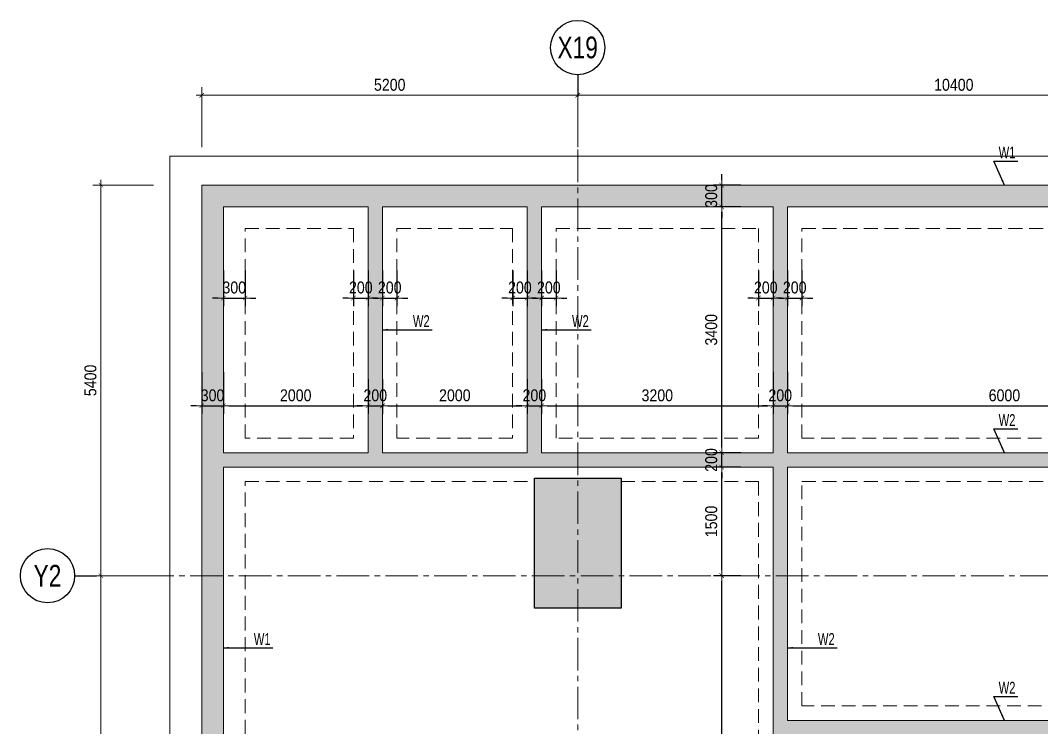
# Model space of a CAD drawing. Extents: x 512210 to 544733856, y -92216 to 2317910607.
# Drawn here: x 522230 to 536351, y -5219 to 4558 of the extents above; entities that cross this region are included whole.
import ezdxf
from ezdxf.enums import TextEntityAlignment as Align

# ---------------------------------------------------------------- set-up
doc = ezdxf.new("R2010")
doc.units = 0
doc.header["$LTSCALE"] = 300
doc.header["$MEASUREMENT"] = 0
doc.linetypes.add('CENTER2', pattern=[1.125, 0.75, -0.125, 0.125, -0.125])
doc.linetypes.add('HIDDEN2', pattern=[4.7625, 3.175, -1.5875])
doc.layers.get('0').update_dxf_attribs({"linetype": 'CONTINUOUS'})
doc.layers.get('DEFPOINTS').update_dxf_attribs({"linetype": 'CONTINUOUS'})
for name, color, linetype, lineweight in [('00-TT.Dim', 8, 'CONTINUOUS', 13), ('NDC_S_AXIS', 5, 'CENTER2', 15), ('NDC_S_BEAM', 3, 'HIDDEN2', 20), ('NDC_S_DIM', 1, 'CONTINUOUS', 15), ('NDC_S_HATCH COLUMN AND WALL', 251, 'CONTINUOUS', 13), ('NDC_S_HATCH MATERIAL', 8, 'CONTINUOUS', 13), ('NDC_S_HIDDEN', 8, 'HIDDEN2', 20), ('NDC_S_SLAB', 2, 'CONTINUOUS', 18)]:
    doc.layers.add(name, color=color, linetype=linetype, lineweight=lineweight)
doc.layers.add('A-SYM', color=7, linetype='CONTINUOUS')
doc.layers.add('NDC_S-COLUMN', color=4, linetype='CONTINUOUS')
doc.styles.add('02. TT-ArialS', font='3t-unicode.shx', dxfattribs={"width": 0.7})
doc.styles.add('Heerim', font='', dxfattribs={"width": 0.8})
doc.styles.add('NDC_ARIAL', font='arial.ttf', dxfattribs={"width": 0.85})
doc.styles.get('Heerim').set_extended_font_data('Dotum')
doc.dimstyles.new('NDC_1-75', dxfattribs={"dimscale": 75, "dimtxt": 2.2, "dimasz": 1, "dimexe": 1.5, "dimexo": 0, "dimgap": 0.8, "dimtad": 1, "dimdec": 0, "dimdsep": 46, "dimtxsty": 'NDC_ARIAL', "dimblk": 'DIMMARK', "dimcen": 49999.938995, "dimdle": 1.5, "dimclrd": 1, "dimclre": 1, "dimclrt": 3, "dimadec": 0, "dimazin": 0, "dimtfac": 1, "dimtdec": 0, "dimtix": 1, "dimtmove": 1, "dimatfit": 3, "dimfxl": 1, "dimarcsym": 0})
pattern_1 = [(50, (-476697.46, 22090.1), (358.63009, -31.37607), [37.5, -412.5]), (355, (-476697.46, 22090.1), (-69.37567, 376.09607), [30, -330]), (100.4514, (-476667.57, 22087.48), (289.2547, 344.71977), [31.8701, -350.57106]), (46.1842, (-476697.46, 22190.1), (533.62052, -82.7595), [56.25, -618.75]), (96.6356, (-476653, 22183.2), (467.33135, 487.05894), [47.80514, -525.8565]), (351.1842, (-476697.46, 22190.1), (467.331, 487.0593), [45, -495]), (21, (-476647.46, 22165.1), (298.45353, -201.30945), [37.5, -412.5]), (326, (-476647.46, 22165.1), (121.65767, 362.57502), [30, -330]), (71.4514, (-476622.6, 22148.3), (420.11131, 161.26525), [31.8701, -350.57106]), (37.5, (-476697.46, 22090.09), (6.079928, 166.446927), [0, -326, 0, -335, 0, -331.25]), (7.5, (-476697.46, 22090.09), (131.53477, 197.205856), [0, -191, 0, -318.5, 0, -126.25]), (327.5, (-476808.96, 22090.09), (266.911218, -11.277436), [0, -125, 0, -390, 0, -517.5]), (317.5, (-476858.96, 22090.1), (291.59308, 50.05249), [0, -162.5, 0, -259, 0, -367.5]), (45, (-476697.46, 22090.1), (-150.26019, 150.26019), []), (45, (-476697.46, 22151.34), (-150.26019, 150.26019), [])]

# ---------------------------------------------------------------- blocks, each defined once
blk = doc.blocks.new('*U1')
for q in [(0, 0), (0, 2)]:
    blk.add_line((0, 4), q)
blk.add_circle((0, 9), 5)
at = {"style": 'Heerim', "width": 0.8}
blk.add_attdef('NO', text='', height=4, dxfattribs=at).set_placement((-0.01, 9.02), align=Align.MIDDLE_CENTER)
blk = doc.blocks.new('DIMMARK')
at = {"layer": 'NDC_S_DIM', "color": 1}
blk.add_line((-1.5, 0), (1, 0), dxfattribs=at)
at = {"layer": 'NDC_S_DIM', "color": 2, "const_width": 0.1}
blk.add_lwpolyline([(-0.42, -0.42), (0.42, 0.42)], dxfattribs=at)
blk = doc.blocks.new('*D502')
at = {"layer": 'DEFPOINTS', "color": 0, "transparency": 16777216}
for p in [(15600, 15142), (5200, 14424), (15600, 14424)]:
    blk.add_point(p, dxfattribs=at)
at = {"layer": 'NDC_S_DIM', "color": 1, "lineweight": -2, "transparency": 16777216}
for p, q in [((5200, 14424), (5200, 15254)), ((15600, 14424), (15600, 15254)), ((5275, 15142), (15525, 15142))]:
    blk.add_line(p, q, dxfattribs=at)
at = {"layer": 'NDC_S_DIM', "color": 1, "lineweight": -2, "transparency": 16777216, "xscale": 75, "yscale": 75, "zscale": 75, "rotation": 180}
blk.add_blockref('DIMMARK', (5200, 15142), dxfattribs=at)
at = {"layer": 'NDC_S_DIM', "color": 1, "lineweight": -2, "transparency": 16777216, "xscale": 75, "yscale": 75, "zscale": 75}
blk.add_blockref('DIMMARK', (15600, 15142), dxfattribs=at)
at = {"layer": 'NDC_S_DIM', "color": 3, "transparency": 16777216, "insert": (10400, 15286), "char_height": 165, "attachment_point": 5, "style": 'NDC_ARIAL'}
blk.add_mtext('10400', dxfattribs=at)
blk = doc.blocks.new('*D503')
at = {"layer": 'DEFPOINTS', "color": 0, "transparency": 16777216}
for p in [(-1394, 13900), (-667, 13900), (-667, 8500)]:
    blk.add_point(p, dxfattribs=at)
at = {"layer": 'NDC_S_DIM', "color": 1, "lineweight": -2, "transparency": 16777216}
for p, q in [((-667, 13900), (-1507, 13900)), ((-1394, 8575), (-1394, 13825)), ((-667, 8500), (-1507, 8500))]:
    blk.add_line(p, q, dxfattribs=at)
at = {"layer": 'NDC_S_DIM', "color": 1, "lineweight": -2, "transparency": 16777216, "xscale": 75, "yscale": 75, "zscale": 75}
for p, rotation in [((-1394, 13900), 90), ((-1394, 8500), 270)]:
    blk.add_blockref('DIMMARK', p, dxfattribs=dict(at, rotation=rotation))
at = {"layer": 'NDC_S_DIM', "color": 3, "transparency": 16777216, "insert": (-1538, 11200), "char_height": 165, "attachment_point": 5, "rotation": 90, "style": 'NDC_ARIAL'}
blk.add_mtext('5400', dxfattribs=at)
blk = doc.blocks.new('*D504')
at = {"layer": 'DEFPOINTS', "color": 0, "transparency": 16777216}
for p in [(5200, 15142), (0, 14424), (5200, 14424)]:
    blk.add_point(p, dxfattribs=at)
at = {"layer": 'NDC_S_DIM', "color": 1, "lineweight": -2, "transparency": 16777216}
for p, q in [((0, 14424), (0, 15254)), ((5200, 14424), (5200, 15254)), ((75, 15142), (5125, 15142))]:
    blk.add_line(p, q, dxfattribs=at)
at = {"layer": 'NDC_S_DIM', "color": 1, "lineweight": -2, "transparency": 16777216, "xscale": 75, "yscale": 75, "zscale": 75, "rotation": 180}
blk.add_blockref('DIMMARK', (0, 15142), dxfattribs=at)
at = {"layer": 'NDC_S_DIM', "color": 1, "lineweight": -2, "transparency": 16777216, "xscale": 75, "yscale": 75, "zscale": 75}
blk.add_blockref('DIMMARK', (5200, 15142), dxfattribs=at)
at = {"layer": 'NDC_S_DIM', "color": 3, "transparency": 16777216, "insert": (2600, 15286), "char_height": 165, "attachment_point": 5, "style": 'NDC_ARIAL'}
blk.add_mtext('5200', dxfattribs=at)
blk = doc.blocks.new('*D506')
at = {"layer": 'DEFPOINTS', "color": 0, "transparency": 16777216}
for p in [(-1394, 8500), (-667, 8500), (-667, -400)]:
    blk.add_point(p, dxfattribs=at)
at = {"layer": 'NDC_S_DIM', "color": 1, "lineweight": -2, "transparency": 16777216}
for p, q in [((-667, 8500), (-1507, 8500)), ((-1394, -325), (-1394, 8425)), ((-667, -400), (-1507, -400))]:
    blk.add_line(p, q, dxfattribs=at)
at = {"layer": 'NDC_S_DIM', "color": 1, "lineweight": -2, "transparency": 16777216, "xscale": 75, "yscale": 75, "zscale": 75}
for p, rotation in [((-1394, 8500), 90), ((-1394, -400), 270)]:
    blk.add_blockref('DIMMARK', p, dxfattribs=dict(at, rotation=rotation))
at = {"layer": 'NDC_S_DIM', "color": 3, "transparency": 16777216, "insert": (-1538, 4050), "char_height": 165, "attachment_point": 5, "rotation": 90, "style": 'NDC_ARIAL'}
blk.add_mtext('8900', dxfattribs=at)
blk = doc.blocks.new('*D335')
at = {"layer": 'DEFPOINTS', "color": 0, "transparency": 16777216}
for p in [(524737, -305), (525037, -305), (525037, -770)]:
    blk.add_point(p, dxfattribs=at)
at = {"layer": 'NDC_S_DIM', "color": 1, "lineweight": -2, "transparency": 16777216}
for p, q in [((524737, -305), (524737, -883)), ((525037, -305), (525037, -883)), ((524662, -770), (524587, -770)), ((524737, -770), (525037, -770)), ((525112, -770), (525187, -770))]:
    blk.add_line(p, q, dxfattribs=at)
at = {"layer": 'NDC_S_DIM', "color": 1, "lineweight": -2, "transparency": 16777216, "xscale": 75, "yscale": 75, "zscale": 75}
blk.add_blockref('DIMMARK', (524737, -770), dxfattribs=at)
at = {"layer": 'NDC_S_DIM', "color": 1, "lineweight": -2, "transparency": 16777216, "xscale": 75, "yscale": 75, "zscale": 75, "rotation": 180}
blk.add_blockref('DIMMARK', (525037, -770), dxfattribs=at)
at = {"layer": 'NDC_S_DIM', "color": 3, "transparency": 16777216, "insert": (524887, -626), "char_height": 165, "attachment_point": 5, "style": 'NDC_ARIAL'}
blk.add_mtext('300', dxfattribs=at)
blk = doc.blocks.new('*D336')
at = {"layer": 'DEFPOINTS', "color": 0, "transparency": 16777216}
for p in [(525037, -305), (527037, -402), (527037, -770)]:
    blk.add_point(p, dxfattribs=at)
at = {"layer": 'NDC_S_DIM', "color": 1, "lineweight": -2, "transparency": 16777216}
for p, q in [((525037, -305), (525037, -883)), ((527037, -402), (527037, -883)), ((525112, -770), (526962, -770))]:
    blk.add_line(p, q, dxfattribs=at)
at = {"layer": 'NDC_S_DIM', "color": 1, "lineweight": -2, "transparency": 16777216, "xscale": 75, "yscale": 75, "zscale": 75, "rotation": 180}
blk.add_blockref('DIMMARK', (525037, -770), dxfattribs=at)
at = {"layer": 'NDC_S_DIM', "color": 1, "lineweight": -2, "transparency": 16777216, "xscale": 75, "yscale": 75, "zscale": 75}
blk.add_blockref('DIMMARK', (527037, -770), dxfattribs=at)
at = {"layer": 'NDC_S_DIM', "color": 3, "transparency": 16777216, "insert": (526037, -626), "char_height": 165, "attachment_point": 5, "style": 'NDC_ARIAL'}
blk.add_mtext('2000', dxfattribs=at)
blk = doc.blocks.new('*D337')
at = {"layer": 'DEFPOINTS', "color": 0, "transparency": 16777216}
for p in [(527037, -402), (527237, -402), (527237, -770)]:
    blk.add_point(p, dxfattribs=at)
at = {"layer": 'NDC_S_DIM', "color": 1, "lineweight": -2, "transparency": 16777216}
for p, q in [((527037, -402), (527037, -883)), ((527237, -402), (527237, -883)), ((526962, -770), (526887, -770)), ((527037, -770), (527237, -770)), ((527312, -770), (527387, -770))]:
    blk.add_line(p, q, dxfattribs=at)
at = {"layer": 'NDC_S_DIM', "color": 1, "lineweight": -2, "transparency": 16777216, "xscale": 75, "yscale": 75, "zscale": 75}
blk.add_blockref('DIMMARK', (527037, -770), dxfattribs=at)
at = {"layer": 'NDC_S_DIM', "color": 1, "lineweight": -2, "transparency": 16777216, "xscale": 75, "yscale": 75, "zscale": 75, "rotation": 180}
blk.add_blockref('DIMMARK', (527237, -770), dxfattribs=at)
at = {"layer": 'NDC_S_DIM', "color": 3, "transparency": 16777216, "insert": (527137, -626), "char_height": 165, "attachment_point": 5, "style": 'NDC_ARIAL'}
blk.add_mtext('200', dxfattribs=at)
blk = doc.blocks.new('*D338')
at = {"layer": 'DEFPOINTS', "color": 0, "transparency": 16777216}
for p in [(527237, -402), (529237, -402), (529237, -770)]:
    blk.add_point(p, dxfattribs=at)
at = {"layer": 'NDC_S_DIM', "color": 1, "lineweight": -2, "transparency": 16777216}
for p, q in [((527237, -402), (527237, -883)), ((529237, -402), (529237, -883)), ((527312, -770), (529162, -770))]:
    blk.add_line(p, q, dxfattribs=at)
at = {"layer": 'NDC_S_DIM', "color": 1, "lineweight": -2, "transparency": 16777216, "xscale": 75, "yscale": 75, "zscale": 75, "rotation": 180}
blk.add_blockref('DIMMARK', (527237, -770), dxfattribs=at)
at = {"layer": 'NDC_S_DIM', "color": 1, "lineweight": -2, "transparency": 16777216, "xscale": 75, "yscale": 75, "zscale": 75}
blk.add_blockref('DIMMARK', (529237, -770), dxfattribs=at)
at = {"layer": 'NDC_S_DIM', "color": 3, "transparency": 16777216, "insert": (528237, -626), "char_height": 165, "attachment_point": 5, "style": 'NDC_ARIAL'}
blk.add_mtext('2000', dxfattribs=at)
blk = doc.blocks.new('*D339')
at = {"layer": 'DEFPOINTS', "color": 0, "transparency": 16777216}
for p in [(529237, -402), (529437, -402), (529437, -770)]:
    blk.add_point(p, dxfattribs=at)
at = {"layer": 'NDC_S_DIM', "color": 1, "lineweight": -2, "transparency": 16777216}
for p, q in [((529237, -402), (529237, -883)), ((529437, -402), (529437, -883)), ((529162, -770), (529087, -770)), ((529237, -770), (529437, -770)), ((529512, -770), (529587, -770))]:
    blk.add_line(p, q, dxfattribs=at)
at = {"layer": 'NDC_S_DIM', "color": 1, "lineweight": -2, "transparency": 16777216, "xscale": 75, "yscale": 75, "zscale": 75}
blk.add_blockref('DIMMARK', (529237, -770), dxfattribs=at)
at = {"layer": 'NDC_S_DIM', "color": 1, "lineweight": -2, "transparency": 16777216, "xscale": 75, "yscale": 75, "zscale": 75, "rotation": 180}
blk.add_blockref('DIMMARK', (529437, -770), dxfattribs=at)
at = {"layer": 'NDC_S_DIM', "color": 3, "transparency": 16777216, "insert": (529337, -626), "char_height": 165, "attachment_point": 5, "style": 'NDC_ARIAL'}
blk.add_mtext('200', dxfattribs=at)
blk = doc.blocks.new('*D340')
at = {"layer": 'DEFPOINTS', "color": 0, "transparency": 16777216}
for p in [(529437, -402), (532637, -300), (532637, -770)]:
    blk.add_point(p, dxfattribs=at)
at = {"layer": 'NDC_S_DIM', "color": 1, "lineweight": -2, "transparency": 16777216}
for p, q in [((529437, -402), (529437, -883)), ((532637, -300), (532637, -883)), ((529512, -770), (532562, -770))]:
    blk.add_line(p, q, dxfattribs=at)
at = {"layer": 'NDC_S_DIM', "color": 1, "lineweight": -2, "transparency": 16777216, "xscale": 75, "yscale": 75, "zscale": 75, "rotation": 180}
blk.add_blockref('DIMMARK', (529437, -770), dxfattribs=at)
at = {"layer": 'NDC_S_DIM', "color": 1, "lineweight": -2, "transparency": 16777216, "xscale": 75, "yscale": 75, "zscale": 75}
blk.add_blockref('DIMMARK', (532637, -770), dxfattribs=at)
at = {"layer": 'NDC_S_DIM', "color": 3, "transparency": 16777216, "insert": (531037, -626), "char_height": 165, "attachment_point": 5, "style": 'NDC_ARIAL'}
blk.add_mtext('3200', dxfattribs=at)
blk = doc.blocks.new('*D341')
at = {"layer": 'DEFPOINTS', "color": 0, "transparency": 16777216}
for p in [(532637, -300), (532837, -300), (532837, -770)]:
    blk.add_point(p, dxfattribs=at)
at = {"layer": 'NDC_S_DIM', "color": 1, "lineweight": -2, "transparency": 16777216}
for p, q in [((532637, -300), (532637, -883)), ((532837, -300), (532837, -883)), ((532562, -770), (532487, -770)), ((532637, -770), (532837, -770)), ((532912, -770), (532987, -770))]:
    blk.add_line(p, q, dxfattribs=at)
at = {"layer": 'NDC_S_DIM', "color": 1, "lineweight": -2, "transparency": 16777216, "xscale": 75, "yscale": 75, "zscale": 75}
blk.add_blockref('DIMMARK', (532637, -770), dxfattribs=at)
at = {"layer": 'NDC_S_DIM', "color": 1, "lineweight": -2, "transparency": 16777216, "xscale": 75, "yscale": 75, "zscale": 75, "rotation": 180}
blk.add_blockref('DIMMARK', (532837, -770), dxfattribs=at)
at = {"layer": 'NDC_S_DIM', "color": 3, "transparency": 16777216, "insert": (532737, -626), "char_height": 165, "attachment_point": 5, "style": 'NDC_ARIAL'}
blk.add_mtext('200', dxfattribs=at)
blk = doc.blocks.new('*D342')
at = {"layer": 'DEFPOINTS', "color": 0, "transparency": 16777216}
for p in [(532837, -300), (538837, -378), (538837, -770)]:
    blk.add_point(p, dxfattribs=at)
at = {"layer": 'NDC_S_DIM', "color": 1, "lineweight": -2, "transparency": 16777216}
for p, q in [((532837, -300), (532837, -883)), ((538837, -378), (538837, -883)), ((532912, -770), (538762, -770))]:
    blk.add_line(p, q, dxfattribs=at)
at = {"layer": 'NDC_S_DIM', "color": 1, "lineweight": -2, "transparency": 16777216, "xscale": 75, "yscale": 75, "zscale": 75, "rotation": 180}
blk.add_blockref('DIMMARK', (532837, -770), dxfattribs=at)
at = {"layer": 'NDC_S_DIM', "color": 1, "lineweight": -2, "transparency": 16777216, "xscale": 75, "yscale": 75, "zscale": 75}
blk.add_blockref('DIMMARK', (538837, -770), dxfattribs=at)
at = {"layer": 'NDC_S_DIM', "color": 3, "transparency": 16777216, "insert": (535837, -626), "char_height": 165, "attachment_point": 5, "style": 'NDC_ARIAL'}
blk.add_mtext('6000', dxfattribs=at)
blk = doc.blocks.new('*D355')
at = {"layer": 'DEFPOINTS', "color": 0, "transparency": 16777216}
for p in [(531927, -3119), (532190, -3119), (532190, -11619)]:
    blk.add_point(p, dxfattribs=at)
at = {"layer": 'NDC_S_DIM', "color": 1, "lineweight": -2, "transparency": 16777216}
for p, q in [((532190, -3119), (531815, -3119)), ((531927, -11544), (531927, -3194)), ((532190, -11619), (531815, -11619))]:
    blk.add_line(p, q, dxfattribs=at)
at = {"layer": 'NDC_S_DIM', "color": 1, "lineweight": -2, "transparency": 16777216, "xscale": 75, "yscale": 75, "zscale": 75}
for p, rotation in [((531927, -3119), 90), ((531927, -11619), 270)]:
    blk.add_blockref('DIMMARK', p, dxfattribs=dict(at, rotation=rotation))
at = {"layer": 'NDC_S_DIM', "color": 3, "transparency": 16777216, "insert": (531783, -7369), "char_height": 165, "attachment_point": 5, "rotation": 90, "style": 'NDC_ARIAL'}
blk.add_mtext('8500', dxfattribs=at)
blk = doc.blocks.new('*D356')
at = {"layer": 'DEFPOINTS', "color": 0, "transparency": 16777216}
for p in [(531927, -1419), (532190, -1419), (532190, -1619)]:
    blk.add_point(p, dxfattribs=at)
at = {"layer": 'NDC_S_DIM', "color": 1, "lineweight": -2, "transparency": 16777216}
for p, q in [((531927, -1344), (531927, -1269)), ((532190, -1419), (531815, -1419)), ((531927, -1619), (531927, -1419)), ((532190, -1619), (531815, -1619)), ((531927, -1694), (531927, -1769))]:
    blk.add_line(p, q, dxfattribs=at)
at = {"layer": 'NDC_S_DIM', "color": 1, "lineweight": -2, "transparency": 16777216, "xscale": 75, "yscale": 75, "zscale": 75}
for p, rotation in [((531927, -1419), 270), ((531927, -1619), 90)]:
    blk.add_blockref('DIMMARK', p, dxfattribs=dict(at, rotation=rotation))
at = {"layer": 'NDC_S_DIM', "color": 3, "transparency": 16777216, "insert": (531783, -1519), "char_height": 165, "attachment_point": 5, "rotation": 90, "style": 'NDC_ARIAL'}
blk.add_mtext('200', dxfattribs=at)
blk = doc.blocks.new('*D357')
at = {"layer": 'DEFPOINTS', "color": 0, "transparency": 16777216}
for p in [(531927, 1981), (532190, 1981), (532190, -1419)]:
    blk.add_point(p, dxfattribs=at)
at = {"layer": 'NDC_S_DIM', "color": 1, "lineweight": -2, "transparency": 16777216}
for p, q in [((532190, 1981), (531815, 1981)), ((531927, -1344), (531927, 1906)), ((532190, -1419), (531815, -1419))]:
    blk.add_line(p, q, dxfattribs=at)
at = {"layer": 'NDC_S_DIM', "color": 1, "lineweight": -2, "transparency": 16777216, "xscale": 75, "yscale": 75, "zscale": 75}
for p, rotation in [((531927, 1981), 90), ((531927, -1419), 270)]:
    blk.add_blockref('DIMMARK', p, dxfattribs=dict(at, rotation=rotation))
at = {"layer": 'NDC_S_DIM', "color": 3, "transparency": 16777216, "insert": (531783, 281), "char_height": 165, "attachment_point": 5, "rotation": 90, "style": 'NDC_ARIAL'}
blk.add_mtext('3400', dxfattribs=at)
blk = doc.blocks.new('*D358')
at = {"layer": 'DEFPOINTS', "color": 0, "transparency": 16777216}
for p in [(531927, 2281), (532190, 2281), (532190, 1981)]:
    blk.add_point(p, dxfattribs=at)
at = {"layer": 'NDC_S_DIM', "color": 1, "lineweight": -2, "transparency": 16777216}
for p, q in [((531927, 2356), (531927, 2431)), ((532190, 2281), (531815, 2281)), ((531927, 1981), (531927, 2281)), ((532190, 1981), (531815, 1981)), ((531927, 1906), (531927, 1831))]:
    blk.add_line(p, q, dxfattribs=at)
at = {"layer": 'NDC_S_DIM', "color": 1, "lineweight": -2, "transparency": 16777216, "xscale": 75, "yscale": 75, "zscale": 75}
for p, rotation in [((531927, 2281), 270), ((531927, 1981), 90)]:
    blk.add_blockref('DIMMARK', p, dxfattribs=dict(at, rotation=rotation))
at = {"layer": 'NDC_S_DIM', "color": 3, "transparency": 16777216, "insert": (531783, 2131), "char_height": 165, "attachment_point": 5, "rotation": 90, "style": 'NDC_ARIAL'}
blk.add_mtext('300', dxfattribs=at)
blk = doc.blocks.new('*D359')
at = {"layer": 'DEFPOINTS', "color": 0, "transparency": 16777216}
for p in [(525037, 1100), (525337, 1100), (525337, 720)]:
    blk.add_point(p, dxfattribs=at)
at = {"layer": 'NDC_S_DIM', "color": 1, "lineweight": -2, "transparency": 16777216}
for p, q in [((525037, 1100), (525037, 608)), ((525337, 1100), (525337, 608)), ((524962, 720), (524887, 720)), ((525037, 720), (525337, 720)), ((525412, 720), (525487, 720))]:
    blk.add_line(p, q, dxfattribs=at)
at = {"layer": 'NDC_S_DIM', "color": 1, "lineweight": -2, "transparency": 16777216, "xscale": 75, "yscale": 75, "zscale": 75}
blk.add_blockref('DIMMARK', (525037, 720), dxfattribs=at)
at = {"layer": 'NDC_S_DIM', "color": 1, "lineweight": -2, "transparency": 16777216, "xscale": 75, "yscale": 75, "zscale": 75, "rotation": 180}
blk.add_blockref('DIMMARK', (525337, 720), dxfattribs=at)
at = {"layer": 'NDC_S_DIM', "color": 3, "transparency": 16777216, "insert": (525187, 865), "char_height": 165, "attachment_point": 5, "style": 'NDC_ARIAL'}
blk.add_mtext('300', dxfattribs=at)
blk = doc.blocks.new('*D360')
at = {"layer": 'DEFPOINTS', "color": 0, "transparency": 16777216}
for p in [(526837, 1100), (527037, 1100), (527037, 720)]:
    blk.add_point(p, dxfattribs=at)
at = {"layer": 'NDC_S_DIM', "color": 1, "lineweight": -2, "transparency": 16777216}
for p, q in [((526837, 1100), (526837, 608)), ((527037, 1100), (527037, 608)), ((526762, 720), (526687, 720)), ((526837, 720), (527037, 720)), ((527112, 720), (527187, 720))]:
    blk.add_line(p, q, dxfattribs=at)
at = {"layer": 'NDC_S_DIM', "color": 1, "lineweight": -2, "transparency": 16777216, "xscale": 75, "yscale": 75, "zscale": 75}
blk.add_blockref('DIMMARK', (526837, 720), dxfattribs=at)
at = {"layer": 'NDC_S_DIM', "color": 1, "lineweight": -2, "transparency": 16777216, "xscale": 75, "yscale": 75, "zscale": 75, "rotation": 180}
blk.add_blockref('DIMMARK', (527037, 720), dxfattribs=at)
at = {"layer": 'NDC_S_DIM', "color": 3, "transparency": 16777216, "insert": (526937, 865), "char_height": 165, "attachment_point": 5, "style": 'NDC_ARIAL'}
blk.add_mtext('200', dxfattribs=at)
blk = doc.blocks.new('*D361')
at = {"layer": 'DEFPOINTS', "color": 0, "transparency": 16777216}
for p in [(527237, 1100), (527437, 1100), (527437, 720)]:
    blk.add_point(p, dxfattribs=at)
at = {"layer": 'NDC_S_DIM', "color": 1, "lineweight": -2, "transparency": 16777216}
for p, q in [((527237, 1100), (527237, 608)), ((527437, 1100), (527437, 608)), ((527162, 720), (527087, 720)), ((527237, 720), (527437, 720)), ((527512, 720), (527587, 720))]:
    blk.add_line(p, q, dxfattribs=at)
at = {"layer": 'NDC_S_DIM', "color": 1, "lineweight": -2, "transparency": 16777216, "xscale": 75, "yscale": 75, "zscale": 75}
blk.add_blockref('DIMMARK', (527237, 720), dxfattribs=at)
at = {"layer": 'NDC_S_DIM', "color": 1, "lineweight": -2, "transparency": 16777216, "xscale": 75, "yscale": 75, "zscale": 75, "rotation": 180}
blk.add_blockref('DIMMARK', (527437, 720), dxfattribs=at)
at = {"layer": 'NDC_S_DIM', "color": 3, "transparency": 16777216, "insert": (527337, 865), "char_height": 165, "attachment_point": 5, "style": 'NDC_ARIAL'}
blk.add_mtext('200', dxfattribs=at)
blk = doc.blocks.new('*D363')
at = {"layer": 'DEFPOINTS', "color": 0, "transparency": 16777216}
for p in [(529037, 1100), (529237, 1100), (529237, 720)]:
    blk.add_point(p, dxfattribs=at)
at = {"layer": 'NDC_S_DIM', "color": 1, "lineweight": -2, "transparency": 16777216}
for p, q in [((529037, 1100), (529037, 608)), ((529237, 1100), (529237, 608)), ((528962, 720), (528887, 720)), ((529037, 720), (529237, 720)), ((529312, 720), (529387, 720))]:
    blk.add_line(p, q, dxfattribs=at)
at = {"layer": 'NDC_S_DIM', "color": 1, "lineweight": -2, "transparency": 16777216, "xscale": 75, "yscale": 75, "zscale": 75}
blk.add_blockref('DIMMARK', (529037, 720), dxfattribs=at)
at = {"layer": 'NDC_S_DIM', "color": 1, "lineweight": -2, "transparency": 16777216, "xscale": 75, "yscale": 75, "zscale": 75, "rotation": 180}
blk.add_blockref('DIMMARK', (529237, 720), dxfattribs=at)
at = {"layer": 'NDC_S_DIM', "color": 3, "transparency": 16777216, "insert": (529137, 865), "char_height": 165, "attachment_point": 5, "style": 'NDC_ARIAL'}
blk.add_mtext('200', dxfattribs=at)
blk = doc.blocks.new('*D362')
at = {"layer": 'DEFPOINTS', "color": 0, "transparency": 16777216}
for p in [(529437, 1100), (529637, 1100), (529637, 720)]:
    blk.add_point(p, dxfattribs=at)
at = {"layer": 'NDC_S_DIM', "color": 1, "lineweight": -2, "transparency": 16777216}
for p, q in [((529437, 1100), (529437, 608)), ((529637, 1100), (529637, 608)), ((529362, 720), (529287, 720)), ((529437, 720), (529637, 720)), ((529712, 720), (529787, 720))]:
    blk.add_line(p, q, dxfattribs=at)
at = {"layer": 'NDC_S_DIM', "color": 1, "lineweight": -2, "transparency": 16777216, "xscale": 75, "yscale": 75, "zscale": 75}
blk.add_blockref('DIMMARK', (529437, 720), dxfattribs=at)
at = {"layer": 'NDC_S_DIM', "color": 1, "lineweight": -2, "transparency": 16777216, "xscale": 75, "yscale": 75, "zscale": 75, "rotation": 180}
blk.add_blockref('DIMMARK', (529637, 720), dxfattribs=at)
at = {"layer": 'NDC_S_DIM', "color": 3, "transparency": 16777216, "insert": (529537, 865), "char_height": 165, "attachment_point": 5, "style": 'NDC_ARIAL'}
blk.add_mtext('200', dxfattribs=at)
blk = doc.blocks.new('*D365')
at = {"layer": 'DEFPOINTS', "color": 0, "transparency": 16777216}
for p in [(532437, 1100), (532637, 1100), (532637, 720)]:
    blk.add_point(p, dxfattribs=at)
at = {"layer": 'NDC_S_DIM', "color": 1, "lineweight": -2, "transparency": 16777216}
for p, q in [((532437, 1100), (532437, 608)), ((532637, 1100), (532637, 608)), ((532362, 720), (532287, 720)), ((532437, 720), (532637, 720)), ((532712, 720), (532787, 720))]:
    blk.add_line(p, q, dxfattribs=at)
at = {"layer": 'NDC_S_DIM', "color": 1, "lineweight": -2, "transparency": 16777216, "xscale": 75, "yscale": 75, "zscale": 75}
blk.add_blockref('DIMMARK', (532437, 720), dxfattribs=at)
at = {"layer": 'NDC_S_DIM', "color": 1, "lineweight": -2, "transparency": 16777216, "xscale": 75, "yscale": 75, "zscale": 75, "rotation": 180}
blk.add_blockref('DIMMARK', (532637, 720), dxfattribs=at)
at = {"layer": 'NDC_S_DIM', "color": 3, "transparency": 16777216, "insert": (532537, 865), "char_height": 165, "attachment_point": 5, "style": 'NDC_ARIAL'}
blk.add_mtext('200', dxfattribs=at)
blk = doc.blocks.new('*D364')
at = {"layer": 'DEFPOINTS', "color": 0, "transparency": 16777216}
for p in [(532837, 1100), (533037, 1100), (533037, 720)]:
    blk.add_point(p, dxfattribs=at)
at = {"layer": 'NDC_S_DIM', "color": 1, "lineweight": -2, "transparency": 16777216}
for p, q in [((532837, 1100), (532837, 608)), ((533037, 1100), (533037, 608)), ((532762, 720), (532687, 720)), ((532837, 720), (533037, 720)), ((533112, 720), (533187, 720))]:
    blk.add_line(p, q, dxfattribs=at)
at = {"layer": 'NDC_S_DIM', "color": 1, "lineweight": -2, "transparency": 16777216, "xscale": 75, "yscale": 75, "zscale": 75}
blk.add_blockref('DIMMARK', (532837, 720), dxfattribs=at)
at = {"layer": 'NDC_S_DIM', "color": 1, "lineweight": -2, "transparency": 16777216, "xscale": 75, "yscale": 75, "zscale": 75, "rotation": 180}
blk.add_blockref('DIMMARK', (533037, 720), dxfattribs=at)
at = {"layer": 'NDC_S_DIM', "color": 3, "transparency": 16777216, "insert": (532937, 865), "char_height": 165, "attachment_point": 5, "style": 'NDC_ARIAL'}
blk.add_mtext('200', dxfattribs=at)
blk = doc.blocks.new('*D381')
at = {"layer": 'DEFPOINTS', "color": 0, "transparency": 16777216}
for p in [(531927, -1619), (532190, -1619), (532190, -3119)]:
    blk.add_point(p, dxfattribs=at)
at = {"layer": 'NDC_S_DIM', "color": 1, "lineweight": -2, "transparency": 16777216}
for p, q in [((532190, -1619), (531815, -1619)), ((531927, -3044), (531927, -1694)), ((532190, -3119), (531815, -3119))]:
    blk.add_line(p, q, dxfattribs=at)
at = {"layer": 'NDC_S_DIM', "color": 1, "lineweight": -2, "transparency": 16777216, "xscale": 75, "yscale": 75, "zscale": 75}
for p, rotation in [((531927, -1619), 90), ((531927, -3119), 270)]:
    blk.add_blockref('DIMMARK', p, dxfattribs=dict(at, rotation=rotation))
at = {"layer": 'NDC_S_DIM', "color": 3, "transparency": 16777216, "insert": (531783, -2369), "char_height": 165, "attachment_point": 5, "rotation": 90, "style": 'NDC_ARIAL'}
blk.add_mtext('1500', dxfattribs=at)
blk = doc.blocks.new('11111')
at = {"layer": 'NDC_S_HATCH COLUMN AND WALL'}
h = blk.add_hatch(color=256, dxfattribs=at)
h.paths.add_polyline_path([(5800, 9850), (4600, 9850), (4600, 8500), (5800, 8500)])
h.paths.add_polyline_path([(5800, 8050), (5800, 8500), (4600, 8500), (4600, 8050)])
at = {"layer": 'NDC_S_HATCH MATERIAL'}
h = blk.add_hatch(dxfattribs=at)
h.set_pattern_fill('BT-01', color=256, scale=50, pattern_type=2)
h.set_pattern_definition(pattern_1)
h.paths.add_polyline_path([(25700, 13900), (0, 13900), (0, 8500), (300, 8500), (300, 10000), (7900, 10000), (7900, 8500), (8100, 8500), (8100, 10000), (14100, 10000), (14100, 8500), (14300, 8500), (14300, 13600), (25400, 13600), (25400, 9850), (25700, 9850)])
h.paths.add_polyline_path([(14100, 13600), (14100, 10200), (8100, 10200), (8100, 13600)], flags=16)
h.paths.add_polyline_path([(7900, 13600), (7900, 10200), (4700, 10200), (4700, 13600)], flags=16)
h.paths.add_polyline_path([(4500, 13600), (4500, 10200), (2500, 10200), (2500, 13600)], flags=16)
h.paths.add_polyline_path([(2300, 13600), (2300, 10200), (300, 10200), (300, 13600)], flags=16)
h = blk.add_hatch(dxfattribs=at)
h.set_pattern_fill('BT-01', color=256, scale=50, pattern_type=2)
h.set_pattern_definition(pattern_1)
h.paths.add_polyline_path([(14300, 8500), (14100, 8500), (14100, 6500), (8100, 6500), (8100, 8500), (7900, 8500), (7900, 300), (300, 300), (300, 8500), (0, 8500), (0, 0), (25700, 0), (25700, 8050), (25400, 8050), (25400, 3900), (14300, 3900)])
h.paths.add_polyline_path([(8100, 6300), (14100, 6300), (14100, 3900), (8100, 3900)], flags=16)
h.paths.add_polyline_path([(8100, 3700), (14100, 3700), (14100, 300), (8100, 300)], flags=16)
h.paths.add_polyline_path([(14300, 3700), (17300, 3700), (17300, 300), (14300, 300)], flags=16)
h.paths.add_polyline_path([(17500, 3700), (20500, 3700), (20500, 300), (17500, 300)], flags=16)
h.paths.add_polyline_path([(20700, 3700), (25400, 3700), (25400, 300), (20700, 300)], flags=16)
at = {"layer": 'NDC_S-COLUMN'}
blk.add_lwpolyline([(4600, 9850), (5800, 9850), (5800, 8050), (4600, 8050)], close=True, dxfattribs=at)
at = {"layer": 'NDC_S_AXIS', "ltscale": 2}
for points in [[(5200, 15065.5), (5200, -2071.3)], [(-1509.1, 8500), (27101.4, 8500)]]:
    blk.add_lwpolyline(points, dxfattribs=at)
at = {"layer": 'NDC_S_DIM', "color": 250}
blk.add_lwpolyline([(-441.5, -1099.9), (26608.5, -1099.9), (26608.5, 14298.5), (-441.5, 14298.5)], close=True, dxfattribs=at)
blk.add_lwpolyline([(-441.5, -1099.9), (26608.5, -1099.9), (26608.5, 14298.5), (-441.5, 14298.5)], close=True, dxfattribs=at)
at = {"layer": 'NDC_S_HIDDEN', "ltscale": 0.2}
for points in [[(600, 13300), (2100, 13300), (2100, 10400), (600, 10400)], [(2700, 13300), (4300, 13300), (4300, 10400), (2700, 10400)], [(4900, 13300), (7700, 13300), (7700, 10400), (4900, 10400)], [(8300, 13300), (13900, 13300), (13900, 10400), (8300, 10400)], [(8300, 9800), (13900, 9800), (13900, 6700), (8300, 6700)]]:
    blk.add_lwpolyline(points, close=True, dxfattribs=at)
blk.add_lwpolyline([(5800, 9800), (7700, 9800), (7700, 600), (600, 600), (600, 9800), (4600, 9800)], dxfattribs=at)
at = {"layer": 'NDC_S_SLAB'}
for points in [[(25700, 9850), (25700, 13900), (0, 13900), (0, 0), (25700, 0), (25700, 8050)], [(2300, 13600), (300, 13600), (300, 10200)], [(4500, 13600), (2500, 13600)], [(7900, 13600), (4700, 13600)], [(14100, 13600), (8100, 13600)], [(300, 10000), (300, 300), (7900, 300)]]:
    blk.add_lwpolyline(points, dxfattribs=at)
for points in [[(2300, 10200), (300, 10200), (300, 13600), (2300, 13600)], [(4500, 10200), (2500, 10200), (2500, 13600), (4500, 13600)], [(7900, 13600), (4700, 13600), (4700, 10200), (7900, 10200)], [(14100, 10200), (8100, 10200), (8100, 13600), (14100, 13600)], [(300, 10000), (7900, 10000), (7900, 300), (300, 300)], [(8100, 6500), (14100, 6500), (14100, 10000), (8100, 10000)]]:
    blk.add_lwpolyline(points, close=True, dxfattribs=at)
at = {"layer": 'A-SYM', "xscale": 75, "yscale": 75, "zscale": 75}
blk.add_blockref('*U1', (5200, 15127), dxfattribs=at).add_auto_attribs({'NO': 'X19'})
at = {"layer": 'A-SYM'}
ref = blk.add_blockref('*U1', (-1456.4, 8500), dxfattribs=dict(at, xscale=75.00000000000011, yscale=75.00000000000011, zscale=75.00000000000011, rotation=90))
ref.add_attrib('NO', 'Y2', dxfattribs={"layer": '0', "height": 300, "style": 'Heerim', "width": 0.8}).set_placement((-2132.7, 8499.5), align=Align.MIDDLE_CENTER)
at = {"layer": 'NDC_S_DIM'}
for base, p1, p2, picture, middle in [((5200, 15141.8), (0, 14424.5), (5200, 14424.5), '*D504', (2600, 15286.1)), ((15600, 15141.8), (5200, 14424.5), (15600, 14424.5), '*D502', (10400, 15286.1))]:
    dim = blk.add_linear_dim(base=base, p1=p1, p2=p2, dimstyle='NDC_1-75', dxfattribs=at)
    dim.commit()
    dim.dimension.update_dxf_attribs({"geometry": picture, "text_midpoint": middle})
for base, p1, p2, picture, middle in [((-1394.1, 13900), (-666.6, 8500), (-666.6, 13900), '*D503', (-1538.3, 11200)), ((-1394.1, 8500), (-666.6, -400), (-666.6, 8500), '*D506', (-1538.3, 4050))]:
    dim = blk.add_linear_dim(base=base, p1=p1, p2=p2, angle=90, dimstyle='NDC_1-75', dxfattribs=at)
    dim.commit()
    dim.dimension.update_dxf_attribs({"geometry": picture, "text_midpoint": middle})

msp = doc.modelspace()

# ---------------------------------------------------------------- block references
at = {"layer": 'NDC_S_HIDDEN'}
msp.add_blockref('11111', (524736.8, -11618.7), dxfattribs=at)

# ---------------------------------------------------------------- texts
at = {"layer": '00-TT.Dim', "color": 90, "style": '02. TT-ArialS', "width": 0.7}
for s, p in [('W1', (535757, 2649.9)), ('W2', (527657.8, 318.8)), ('W2', (529857.8, 318.8)), ('W2', (535757, -1050.1)), ('W1', (525457.8, -4078)), ('W2', (533257.8, -4078)), ('W2', (535757, -4750.1))]:
    msp.add_text(s, height=165, dxfattribs=at).set_placement(p)

# ---------------------------------------------------------------- dimensions: what is measured, and where the dimension line sits
at = {"layer": 'NDC_S_DIM'}
for base, p1, p2, picture, middle in [((531927.4, 2281.3), (532190.3, 1981.3), (532190.3, 2281.3), '*D358', (531783.1, 2131.3)), ((531927.4, 1981.3), (532190.3, -1418.7), (532190.3, 1981.3), '*D357', (531783.1, 281.3)), ((531927.4, -1418.7), (532190.3, -1618.7), (532190.3, -1418.7), '*D356', (531783.2, -1518.7)), ((531927.4, -1618.7), (532190.3, -3118.7), (532190.3, -1618.7), '*D381', (531783.2, -2368.7)), ((531927.4, -3118.7), (532190.3, -11618.7), (532190.3, -3118.7), '*D355', (531783.2, -7368.7))]:
    dim = msp.add_linear_dim(base=base, p1=p1, p2=p2, angle=90, dimstyle='NDC_1-75', dxfattribs=at)
    dim.commit()
    dim.dimension.update_dxf_attribs({"geometry": picture, "text_midpoint": middle})
for base, p1, p2, picture, middle in [((525336.8, 720.4), (525036.8, 1100.4), (525336.8, 1100.4), '*D359', (525186.8, 864.7)), ((527036.8, 720.4), (526836.8, 1100.4), (527036.8, 1100.4), '*D360', (526936.8, 864.6)), ((527436.8, 720.4), (527236.8, 1100.4), (527436.8, 1100.4), '*D361', (527336.8, 864.6)), ((529236.8, 720.4), (529036.8, 1100.4), (529236.8, 1100.4), '*D363', (529136.8, 864.6)), ((529636.8, 720.4), (529436.8, 1100.4), (529636.8, 1100.4), '*D362', (529536.8, 864.6)), ((532636.8, 720.4), (532436.8, 1100.4), (532636.8, 1100.4), '*D365', (532536.8, 864.6)), ((533036.8, 720.4), (532836.8, 1100.4), (533036.8, 1100.4), '*D364', (532936.8, 864.6)), ((525036.8, -770.3), (524736.8, -304.9), (525036.8, -304.9), '*D335', (524886.8, -626)), ((527036.8, -770.3), (525036.8, -304.9), (527036.8, -402.5), '*D336', (526036.8, -626.1)), ((527236.8, -770.3), (527036.8, -402.5), (527236.8, -402.5), '*D337', (527136.8, -626.1)), ((529236.8, -770.3), (527236.8, -402.5), (529236.8, -402.5), '*D338', (528236.8, -626.1)), ((529436.8, -770.3), (529236.8, -402.5), (529436.8, -402.5), '*D339', (529336.8, -626.1)), ((532636.8, -770.3), (529436.8, -402.5), (532636.8, -299.8), '*D340', (531036.8, -626)), ((532836.8, -770.3), (532636.8, -299.8), (532836.8, -299.8), '*D341', (532736.8, -626.1)), ((538836.8, -770.3), (532836.8, -299.8), (538836.8, -377.6), '*D342', (535836.8, -626.1))]:
    dim = msp.add_linear_dim(base=base, p1=p1, p2=p2, dimstyle='NDC_1-75', dxfattribs=at)
    dim.commit()
    dim.dimension.update_dxf_attribs({"geometry": picture, "text_midpoint": middle})

# ---------------------------------------------------------------- leaders
at = {"layer": 'NDC_S_BEAM'}
for points in [[(535836.8, 2281.3), (535688.3, 2612.5), (536021.7, 2612.5)], [(527236.8, 281.3), (527589.2, 281.3), (527922.5, 281.3)], [(529436.8, 281.3), (529789.2, 281.3), (530122.5, 281.3)], [(535836.8, -1418.7), (535688.3, -1087.5), (536021.7, -1087.5)], [(525036.8, -4115.5), (525389.2, -4115.5), (525722.5, -4115.5)], [(532836.8, -4115.5), (533189.2, -4115.5), (533522.5, -4115.5)], [(535836.8, -5118.7), (535688.3, -4787.5), (536021.7, -4787.5)]]:
    msp.add_leader(points, dimstyle='NDC_1-75', override={"dimgap": 0.8, "dimtad": 0}, dxfattribs=at)

doc.saveas('drawing.dxf')
